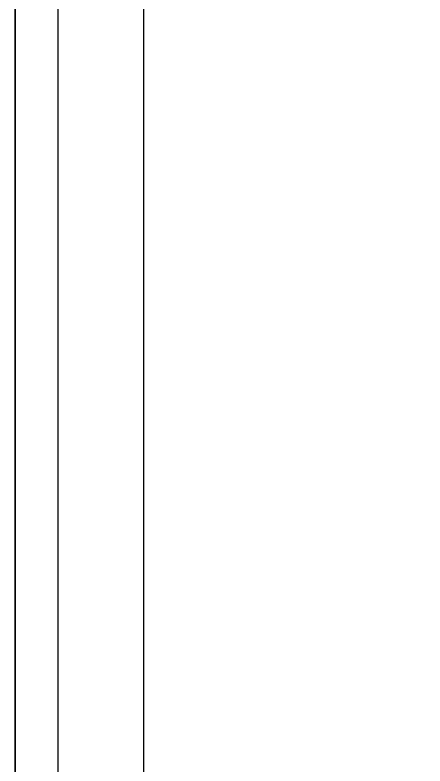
# Model space of a CAD drawing. Header units: inches. Extents: x 1062 to 6528, y -11616 to 5280.
# Drawn here: x 3138 to 3157.13, y -10977.17 to -10942.13 of the extents above; entities that cross this region are included whole.
import ezdxf
from ezdxf.enums import TextEntityAlignment as Align

# ---------------------------------------------------------------- set-up
doc = ezdxf.new("R2010")
doc.units = ezdxf.units.IN
doc.header["$LTSCALE"] = 24
doc.header["$MEASUREMENT"] = 0
doc.layers.add('TB', color=5, linetype='CONTINUOUS')
doc.styles.add('ROMANT', font='times.ttf')

# ---------------------------------------------------------------- blocks, each defined once
blk = doc.blocks.new('TB CAMDEN 11X17')
at = {"layer": 'TB', "color": 2}
blk.add_line((-126, 18), (-126, 1038), dxfattribs=at)
for points in [[(-126, 18), (-18, 18), (-18, 1038), (-126, 1038)], [(-124, 20), (-20, 20), (-20, 1036), (-124, 1036)]]:
    blk.add_lwpolyline(points, close=True, dxfattribs=at)
at = {"layer": 'TB', "color": 6}
blk.add_lwpolyline([(-120, 24), (-24, 24), (-24, 1032), (-120, 1032)], close=True, dxfattribs=at)
at = {"layer": 'TB', "color": 6, "style": 'ROMANT'}
for tag, p in [('S.NAME.3', (-51, 440.425)), ('S.NAME.1', (-87, 440.425)), ('S.NAME.2', (-69, 440.425))]:
    blk.add_attdef(tag, text='', height=12, rotation=90, dxfattribs=at).set_placement(p, align=Align.MIDDLE_CENTER)
for tag, p in [('SCALE', (-72, 113.5)), ('S.NUMBER', (-72, 37.5))]:
    blk.add_attdef(tag, text='', height=8, dxfattribs=at).set_placement(p, align=Align.MIDDLE_CENTER)

msp = doc.modelspace()

# ---------------------------------------------------------------- block references
at = {"layer": 'TB'}
msp.add_blockref('TB CAMDEN 11X17', (3264, -11616), dxfattribs=at)

doc.saveas('drawing.dxf')
